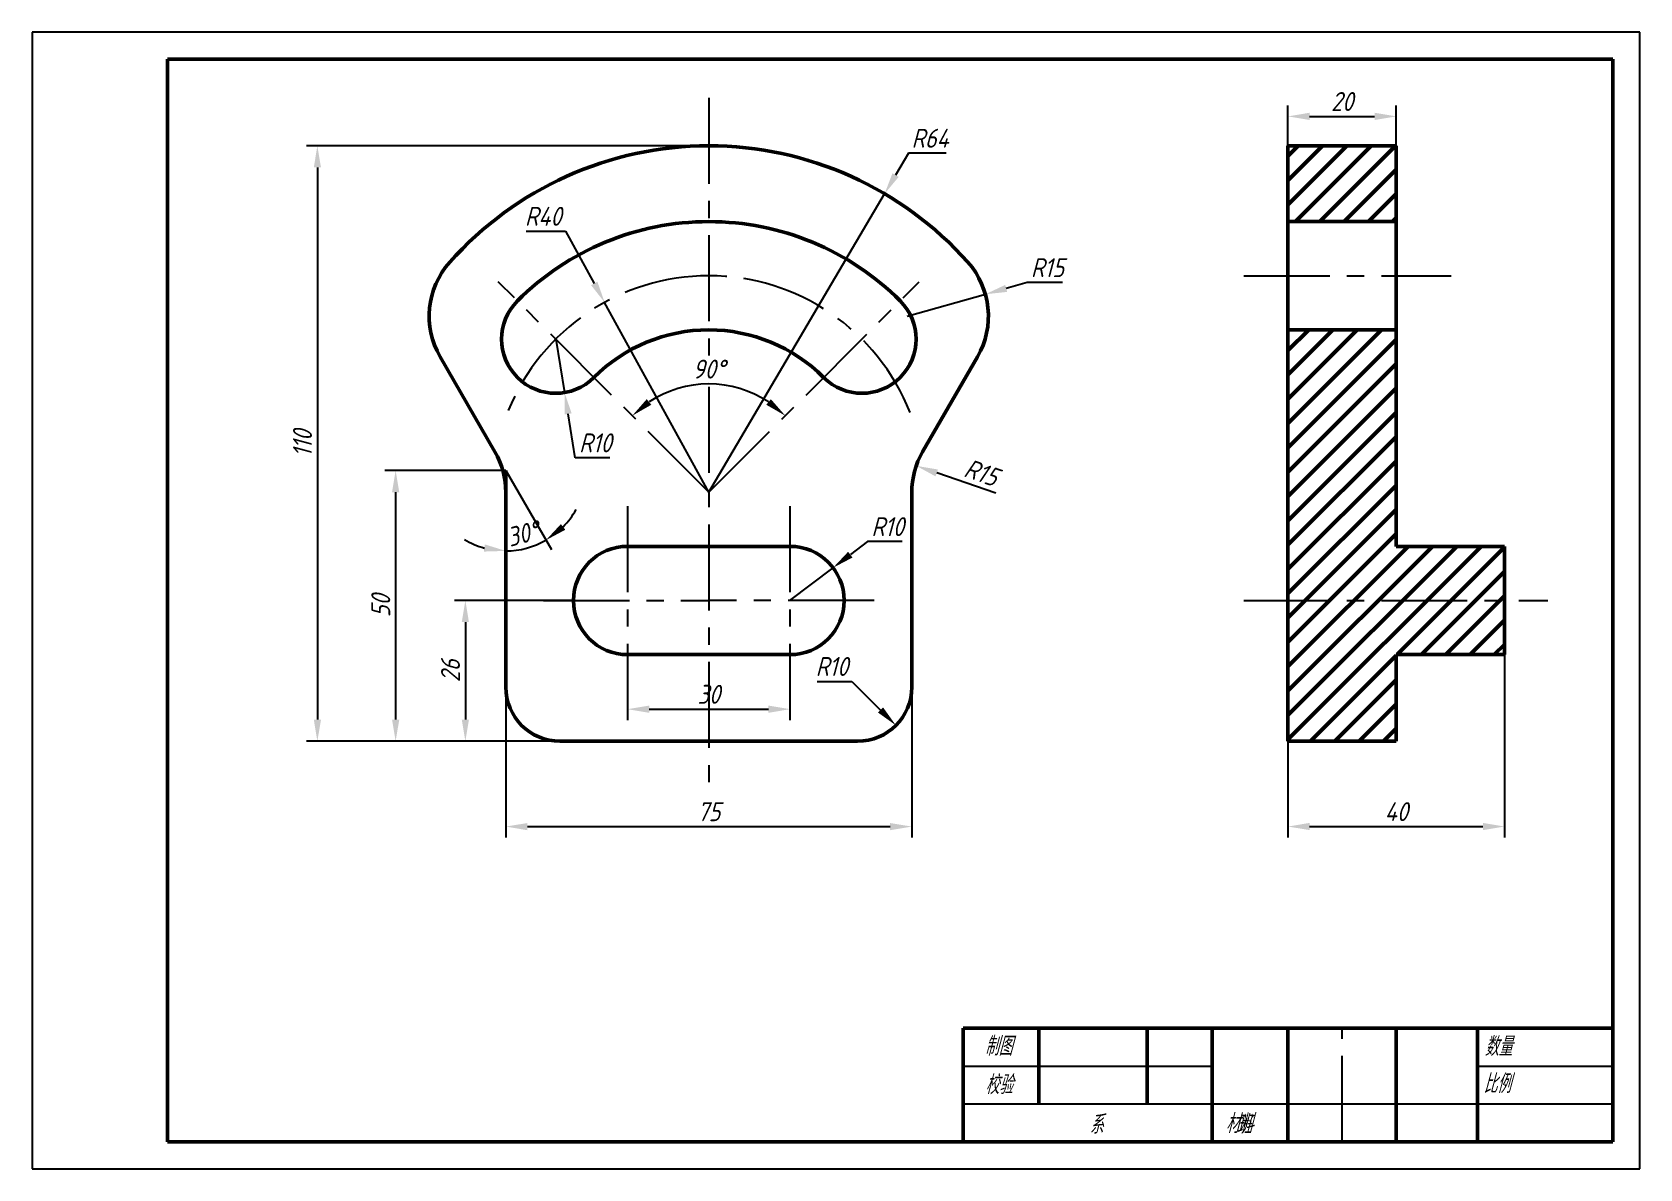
# Model space of a CAD drawing. Header units: millimetres. Extents: x 0 to 297, y 0 to 210.
import ezdxf
from ezdxf.enums import TextEntityAlignment as Align

# ---------------------------------------------------------------- set-up
doc = ezdxf.new("R2010")
doc.units = ezdxf.units.MM
doc.header["$LTSCALE"] = 0.5
doc.linetypes.add('CENTER', pattern=[50.8, 31.75, -6.35, 6.35, -6.35])
for name, color, linetype, lineweight in [('尺寸标注', 7, 'Continuous', 25), ('文字标注', 7, 'Continuous', 25), ('点画线', 5, 'CENTER', 25), ('粗实线', 7, 'Continuous', 50), ('细实线', 190, 'Continuous', 25)]:
    doc.layers.add(name, color=color, linetype=linetype, lineweight=lineweight)
doc.styles.add('国标汉字3.5', font='gbeitc.shx', dxfattribs={"height": 3.5, "bigfont": 'gbcbig.shx'})
doc.dimstyles.new('国标尺寸', dxfattribs={"dimtxt": 3.5, "dimasz": 4, "dimexe": 2, "dimexo": 0, "dimgap": 1, "dimtad": 1, "dimtoh": 1, "dimdec": 0, "dimdsep": 46, "dimtxsty": '国标汉字3.5', "dimcen": 3.5, "dimaunit": 1, "dimadec": 0, "dimazin": 1, "dimtfac": 1, "dimtdec": 0, "dimtmove": 0, "dimatfit": 3, "dimfxl": 1, "dimarcsym": 2})

# ---------------------------------------------------------------- blocks, each defined once
blk = doc.blocks.new('*D2')
at = {"layer": 'Defpoints', "color": 0, "transparency": 16777216}
for p in [(110, 89), (140, 89), (140, 84.92)]:
    blk.add_point(p, dxfattribs=at)
at = {"layer": '尺寸标注', "color": 0, "lineweight": -2, "transparency": 16777216}
for p, q in [((110, 89), (110, 82.92)), ((140, 89), (140, 82.92)), ((114, 84.92), (136, 84.92))]:
    blk.add_line(p, q, dxfattribs=at)
at = {"layer": '尺寸标注', "color": 0, "transparency": 16777216}
for points in [[(114, 85.59), (114, 84.25), (110, 84.92)], [(136, 85.59), (136, 84.25), (140, 84.92)]]:
    blk.add_solid(points, dxfattribs=at)
at = {"layer": '尺寸标注', "color": 0, "transparency": 16777216, "insert": (125, 87.67), "char_height": 3.5, "attachment_point": 5, "style": '国标汉字3.5'}
blk.add_mtext('30', dxfattribs=at)
blk = doc.blocks.new('*D3')
at = {"layer": 'Defpoints', "color": 0, "transparency": 16777216}
for p in [(87.5, 89), (162.5, 89), (162.5, 63.23)]:
    blk.add_point(p, dxfattribs=at)
at = {"layer": '尺寸标注', "color": 0, "lineweight": -2, "transparency": 16777216}
for p, q in [((87.5, 89), (87.5, 61.23)), ((162.5, 89), (162.5, 61.23)), ((91.5, 63.23), (158.5, 63.23))]:
    blk.add_line(p, q, dxfattribs=at)
at = {"layer": '尺寸标注', "color": 0, "transparency": 16777216}
for points in [[(91.5, 63.89), (91.5, 62.56), (87.5, 63.23)], [(158.5, 63.89), (158.5, 62.56), (162.5, 63.23)]]:
    blk.add_solid(points, dxfattribs=at)
at = {"layer": '尺寸标注', "color": 0, "transparency": 16777216, "insert": (125, 65.98), "char_height": 3.5, "attachment_point": 5, "style": '国标汉字3.5'}
blk.add_mtext('75', dxfattribs=at)
blk = doc.blocks.new('*D6')
at = {"layer": 'Defpoints', "color": 0, "transparency": 16777216}
for p in [(125, 189), (52.69, 79), (125, 79)]:
    blk.add_point(p, dxfattribs=at)
at = {"layer": '尺寸标注', "color": 0, "lineweight": -2, "transparency": 16777216}
for p, q in [((125, 189), (50.69, 189)), ((52.69, 185), (52.69, 83)), ((125, 79), (50.69, 79))]:
    blk.add_line(p, q, dxfattribs=at)
at = {"layer": '尺寸标注', "color": 0, "transparency": 16777216}
for points in [[(52.03, 185), (53.36, 185), (52.69, 189)], [(52.03, 83), (53.36, 83), (52.69, 79)]]:
    blk.add_solid(points, dxfattribs=at)
at = {"layer": '尺寸标注', "color": 0, "transparency": 16777216, "insert": (49.94, 134), "char_height": 3.5, "attachment_point": 5, "rotation": 90, "style": '国标汉字3.5'}
blk.add_mtext('110', dxfattribs=at)
blk = doc.blocks.new('*D7')
at = {"layer": 'Defpoints', "color": 0, "transparency": 16777216}
for p in [(100, 105), (80.03, 79), (100, 79)]:
    blk.add_point(p, dxfattribs=at)
at = {"layer": '尺寸标注', "color": 0, "lineweight": -2, "transparency": 16777216}
for p, q in [((100, 105), (78.03, 105)), ((80.03, 101), (80.03, 83)), ((100, 79), (78.03, 79))]:
    blk.add_line(p, q, dxfattribs=at)
at = {"layer": '尺寸标注', "color": 0, "transparency": 16777216}
for points in [[(79.36, 101), (80.69, 101), (80.03, 105)], [(79.36, 83), (80.69, 83), (80.03, 79)]]:
    blk.add_solid(points, dxfattribs=at)
at = {"layer": '尺寸标注', "color": 0, "transparency": 16777216, "insert": (77.28, 92), "char_height": 3.5, "attachment_point": 5, "rotation": 90, "style": '国标汉字3.5'}
blk.add_mtext('26', dxfattribs=at)
blk = doc.blocks.new('*D9')
at = {"layer": 'Defpoints', "color": 0, "transparency": 16777216}
for p in [(87.5, 129), (67.15, 79), (87.5, 79)]:
    blk.add_point(p, dxfattribs=at)
at = {"layer": '尺寸标注', "color": 0, "lineweight": -2, "transparency": 16777216}
for p, q in [((87.5, 129), (65.15, 129)), ((67.15, 125), (67.15, 83)), ((87.5, 79), (65.15, 79))]:
    blk.add_line(p, q, dxfattribs=at)
at = {"layer": '尺寸标注', "color": 0, "transparency": 16777216}
for points in [[(66.48, 125), (67.82, 125), (67.15, 129)], [(66.48, 83), (67.82, 83), (67.15, 79)]]:
    blk.add_solid(points, dxfattribs=at)
at = {"layer": '尺寸标注', "color": 0, "transparency": 16777216, "insert": (64.4, 104), "char_height": 3.5, "attachment_point": 5, "rotation": 90, "style": '国标汉字3.5'}
blk.add_mtext('50', dxfattribs=at)
blk = doc.blocks.new('*D10')
at = {"layer": 'Defpoints', "color": 0, "transparency": 16777216}
for p in [(157.48, 180.15), (125, 125)]:
    blk.add_point(p, dxfattribs=at)
at = {"layer": '尺寸标注', "color": 0, "lineweight": -2, "transparency": 16777216}
for p, q in [((161.89, 187.65), (159.51, 183.59)), ((168.87, 187.65), (161.89, 187.65)), ((125, 125), (157.48, 180.15))]:
    blk.add_line(p, q, dxfattribs=at)
at = {"layer": '尺寸标注', "color": 0, "transparency": 16777216}
blk.add_solid([(158.93, 183.93), (160.08, 183.26), (157.48, 180.15)], dxfattribs=at)
at = {"layer": '尺寸标注', "color": 0, "transparency": 16777216, "insert": (165.88, 190.4), "char_height": 3.5, "attachment_point": 5, "style": '国标汉字3.5'}
blk.add_mtext('R64', dxfattribs=at)
blk = doc.blocks.new('*D11')
at = {"layer": 'Defpoints', "color": 0, "transparency": 16777216}
for p in [(96.72, 153.28), (98.35, 143.42)]:
    blk.add_point(p, dxfattribs=at)
at = {"layer": '尺寸标注', "color": 0, "lineweight": -2, "transparency": 16777216}
for p, q in [((96.72, 153.28), (98.35, 143.42)), ((100.34, 131.37), (99, 139.47)), ((106.74, 131.37), (100.34, 131.37))]:
    blk.add_line(p, q, dxfattribs=at)
at = {"layer": '尺寸标注', "color": 0, "transparency": 16777216}
blk.add_solid([(99.66, 139.58), (98.35, 139.36), (98.35, 143.42)], dxfattribs=at)
at = {"layer": '尺寸标注', "color": 0, "transparency": 16777216, "insert": (104.04, 134.12), "char_height": 3.5, "attachment_point": 5, "style": '国标汉字3.5'}
blk.add_mtext('R10', dxfattribs=at)
blk = doc.blocks.new('*D14')
at = {"layer": 'Defpoints', "color": 0, "transparency": 16777216}
for p in [(176.09, 161.58), (161.65, 157.53)]:
    blk.add_point(p, dxfattribs=at)
at = {"layer": '尺寸标注', "color": 0, "lineweight": -2, "transparency": 16777216}
for p, q in [((183.79, 163.74), (179.94, 162.66)), ((190.34, 163.74), (183.79, 163.74)), ((161.65, 157.53), (176.09, 161.58))]:
    blk.add_line(p, q, dxfattribs=at)
at = {"layer": '尺寸标注', "color": 0, "transparency": 16777216}
blk.add_solid([(179.76, 163.3), (180.12, 162.01), (176.09, 161.58)], dxfattribs=at)
at = {"layer": '尺寸标注', "color": 0, "transparency": 16777216, "insert": (187.56, 166.49), "char_height": 3.5, "attachment_point": 5, "style": '国标汉字3.5'}
blk.add_mtext('R15', dxfattribs=at)
blk = doc.blocks.new('*D16')
at = {"layer": 'Defpoints', "color": 0, "transparency": 16777216}
for p in [(163.32, 129.88), (177.5, 124.98)]:
    blk.add_point(p, dxfattribs=at)
at = {"layer": '尺寸标注', "color": 0, "lineweight": -2, "transparency": 16777216}
blk.add_line((178.01, 124.8), (167.1, 128.57), dxfattribs=at)
at = {"layer": '尺寸标注', "color": 0, "transparency": 16777216}
blk.add_solid([(167.32, 129.2), (166.88, 127.94), (163.32, 129.88)], dxfattribs=at)
at = {"layer": '尺寸标注', "color": 0, "transparency": 16777216, "insert": (175.34, 128.63), "char_height": 3.5, "attachment_point": 5, "rotation": 340.9542, "style": '国标汉字3.5'}
blk.add_mtext('R15', dxfattribs=at)
blk = doc.blocks.new('*D17')
at = {"layer": 'Defpoints', "color": 0, "transparency": 16777216}
for p in [(152.5, 89), (159.57, 81.93)]:
    blk.add_point(p, dxfattribs=at)
at = {"layer": '尺寸标注', "color": 0, "lineweight": -2, "transparency": 16777216}
for p, q in [((145.04, 90.06), (151.44, 90.06)), ((151.44, 90.06), (156.74, 84.76))]:
    blk.add_line(p, q, dxfattribs=at)
at = {"layer": '尺寸标注', "color": 0, "transparency": 16777216}
blk.add_solid([(157.21, 85.23), (156.27, 84.29), (159.57, 81.93)], dxfattribs=at)
at = {"layer": '尺寸标注', "color": 0, "transparency": 16777216, "insert": (147.74, 92.81), "char_height": 3.5, "attachment_point": 5, "style": '国标汉字3.5'}
blk.add_mtext('R10', dxfattribs=at)
blk = doc.blocks.new('*D18')
at = {"layer": 'Defpoints', "color": 0, "transparency": 16777216}
for p in [(147.96, 111.05), (140, 105)]:
    blk.add_point(p, dxfattribs=at)
at = {"layer": '尺寸标注', "color": 0, "lineweight": -2, "transparency": 16777216}
for p, q in [((154.33, 115.89), (151.15, 113.47)), ((160.73, 115.89), (154.33, 115.89)), ((140, 105), (147.96, 111.05))]:
    blk.add_line(p, q, dxfattribs=at)
at = {"layer": '尺寸标注', "color": 0, "transparency": 16777216}
blk.add_solid([(150.74, 114), (151.55, 112.94), (147.96, 111.05)], dxfattribs=at)
at = {"layer": '尺寸标注', "color": 0, "transparency": 16777216, "insert": (158.03, 118.64), "char_height": 3.5, "attachment_point": 5, "style": '国标汉字3.5'}
blk.add_mtext('R10', dxfattribs=at)
blk = doc.blocks.new('*D19')
at = {"layer": 'Defpoints', "color": 0, "transparency": 16777216}
for p in [(86.11, 163.89), (163.89, 163.89), (130.18, 144.32), (125, 125), (125, 125)]:
    blk.add_point(p, dxfattribs=at)
at = {"layer": '尺寸标注', "color": 0, "lineweight": -2, "transparency": 16777216}
blk.add_arc((125, 125), 20, 56.4783, 123.5217, dxfattribs=at)
at = {"layer": '尺寸标注', "color": 0, "transparency": 16777216}
for points in [[(114.38, 141.16), (113.53, 142.19), (110.86, 139.14)], [(136.47, 142.19), (135.62, 141.16), (139.14, 139.14)]]:
    blk.add_solid(points, dxfattribs=at)
at = {"layer": '尺寸标注', "color": 0, "transparency": 16777216, "insert": (125, 147.75), "char_height": 3.5, "attachment_point": 5, "style": '国标汉字3.5'}
blk.add_mtext('90°', dxfattribs=at)
blk = doc.blocks.new('*D20')
at = {"layer": 'Defpoints', "color": 0, "transparency": 16777216}
for p in [(75.36, 150.03), (85.49, 132.48), (87.5, 129), (90.08, 114.38), (87.5, 89)]:
    blk.add_point(p, dxfattribs=at)
at = {"layer": '尺寸标注', "color": 0, "lineweight": -2, "transparency": 16777216}
blk.add_line((87.5, 129), (95.92, 114.41), dxfattribs=at)
for start, end in [(315.489, 330.9779), (239.0221, 254.511), (270, 300)]:
    blk.add_arc((87.5, 129), 14.84, start, end, dxfattribs=at)
at = {"layer": '尺寸标注', "color": 0, "transparency": 16777216}
for points in [[(98.49, 118.07), (97.68, 119.12), (94.92, 116.15)], [(83.63, 115.36), (83.45, 114.04), (87.5, 114.16)]]:
    blk.add_solid(points, dxfattribs=at)
at = {"layer": '尺寸标注', "color": 0, "transparency": 16777216, "insert": (90.63, 117.32), "char_height": 3.5, "attachment_point": 5, "rotation": 15, "style": '国标汉字3.5'}
blk.add_mtext('30°', dxfattribs=at)
blk = doc.blocks.new('*D21')
at = {"layer": 'Defpoints', "color": 0, "transparency": 16777216}
for p in [(252, 194.44), (232, 189), (252, 189)]:
    blk.add_point(p, dxfattribs=at)
at = {"layer": '尺寸标注', "color": 0, "lineweight": -2, "transparency": 16777216}
for p, q in [((232, 189), (232, 196.44)), ((252, 189), (252, 196.44)), ((236, 194.44), (248, 194.44))]:
    blk.add_line(p, q, dxfattribs=at)
at = {"layer": '尺寸标注', "color": 0, "transparency": 16777216}
for points in [[(236, 195.11), (236, 193.77), (232, 194.44)], [(248, 195.11), (248, 193.77), (252, 194.44)]]:
    blk.add_solid(points, dxfattribs=at)
at = {"layer": '尺寸标注', "color": 0, "transparency": 16777216, "insert": (242, 197.19), "char_height": 3.5, "attachment_point": 5, "style": '国标汉字3.5'}
blk.add_mtext('20', dxfattribs=at)
blk = doc.blocks.new('*D22')
at = {"layer": 'Defpoints', "color": 0, "transparency": 16777216}
for p in [(232, 105), (272, 105), (272, 63.24)]:
    blk.add_point(p, dxfattribs=at)
at = {"layer": '尺寸标注', "color": 0, "lineweight": -2, "transparency": 16777216}
for p, q in [((232, 105), (232, 61.24)), ((272, 105), (272, 61.24)), ((236, 63.24), (268, 63.24))]:
    blk.add_line(p, q, dxfattribs=at)
at = {"layer": '尺寸标注', "color": 0, "transparency": 16777216}
for points in [[(236, 63.91), (236, 62.58), (232, 63.24)], [(268, 63.91), (268, 62.58), (272, 63.24)]]:
    blk.add_solid(points, dxfattribs=at)
at = {"layer": '尺寸标注', "color": 0, "transparency": 16777216, "insert": (252, 65.99), "char_height": 3.5, "attachment_point": 5, "style": '国标汉字3.5'}
blk.add_mtext('40', dxfattribs=at)
blk = doc.blocks.new('*D24')
at = {"layer": 'Defpoints', "color": 0, "transparency": 16777216}
for p in [(105.76, 160.07), (125, 125)]:
    blk.add_point(p, dxfattribs=at)
at = {"layer": '尺寸标注', "color": 0, "lineweight": -2, "transparency": 16777216}
for p, q in [((91.27, 173.23), (98.54, 173.23)), ((98.54, 173.23), (103.84, 163.58)), ((125, 125), (105.76, 160.07))]:
    blk.add_line(p, q, dxfattribs=at)
at = {"layer": '尺寸标注', "color": 0, "transparency": 16777216}
blk.add_solid([(104.42, 163.9), (103.25, 163.26), (105.76, 160.07)], dxfattribs=at)
at = {"layer": '尺寸标注', "color": 0, "transparency": 16777216, "insert": (94.4, 175.98), "char_height": 3.5, "attachment_point": 5, "style": '国标汉字3.5'}
blk.add_mtext('R40', dxfattribs=at)

msp = doc.modelspace()

# ---------------------------------------------------------------- hatches: boundary and pattern name
at = {"layer": '粗实线'}
h = msp.add_hatch(dxfattribs=at)
h.set_pattern_fill('ANSI31', color=256)
h.paths.add_polyline_path([(252, 189), (232, 189), (232, 175), (252, 175)])
h.paths.add_polyline_path([(252, 155), (232, 155), (232, 105), (272, 105), (272, 115), (252, 115)])
h.paths.add_polyline_path([(272, 105), (232, 105), (232, 79), (252, 79), (252, 95), (272, 95)])

# ---------------------------------------------------------------- linework, layer by layer
at = {"layer": '点画线'}
for p, q in [((125, 197.87), (125, 149.5)), ((125, 197.87), (125, 155)), ((125, 125), (86.11, 163.89)), ((125, 125), (163.89, 163.89)), ((223.85, 165), (262.15, 165)), ((125, 144.45), (125, 69.32)), ((125, 144.45), (125, 69.32)), ((110, 122.41), (110, 89)), ((140, 122.41), (140, 89)), ((94.46, 105), (125, 105)), ((155.54, 105), (125, 105)), ((223.85, 105), (280.02, 105)), ((138.75, 79), (152.5, 79)), ((242, 5), (242, 26)), ((252, 5), (252, 26))]:
    msp.add_line(p, q, dxfattribs=at)
for start, end in [(90, 157.8628), (21.5808, 90)]:
    msp.add_arc((125, 125), 40, start, end, dxfattribs=at)
at = {"layer": '粗实线'}
for p, q in [((292, 205), (25, 205)), ((25, 205), (25, 5)), ((292, 5), (292, 205)), ((232, 79), (232, 189)), ((232, 189), (252, 189)), ((252, 115), (252, 189)), ((232, 175), (252, 175)), ((232, 155), (252, 155)), ((85.49, 132.48), (75.36, 150.03)), ((164.51, 132.48), (174.64, 150.03)), ((87.5, 129), (87.5, 89)), ((162.5, 124.98), (162.5, 89)), ((110, 115), (125, 115)), ((140, 115), (125, 115)), ((252, 115), (272, 115)), ((272, 95), (272, 115)), ((110, 95), (125, 95)), ((140, 95), (125, 95)), ((252, 95), (272, 95)), ((252, 79), (252, 95)), ((97.5, 79), (125, 79)), ((152.5, 79), (125, 79)), ((232, 79), (252, 79)), ((172, 5), (172, 26)), ((172, 26), (292, 26)), ((186, 12), (186, 26)), ((206, 12), (206, 26)), ((218, 5), (218, 26)), ((232, 5), (232, 26)), ((252, 5), (252, 26)), ((267, 5), (267, 26)), ((25, 5), (292, 5))]:
    msp.add_line(p, q, dxfattribs=at)
for centre, radius, start, end in [((125, 125), 64, 90, 138.4113), ((125, 125), 64, 41.5887, 90), ((125, 125), 50, 90, 135), ((125, 125), 50, 45, 90), ((88.35, 157.53), 15, 138.4113, 210), ((161.65, 157.53), 15, 330, 41.5887), ((96.72, 153.28), 10, 135, 315), ((153.28, 153.28), 10, 225, 45), ((125, 125), 30, 90, 135), ((125, 125), 30, 45, 90), ((72.5, 124.98), 15, 360, 30), ((177.5, 124.98), 15, 150, 180), ((110, 105), 10, 90, 270), ((140, 105), 10, 270, 90), ((97.5, 89), 10, 180, 270), ((152.5, 89), 10, 270, 0)]:
    msp.add_arc(centre, radius, start, end, dxfattribs=at)
at = {"layer": '细实线'}
for p, q in [((297, 210), (0, 210)), ((0, 210), (0, 0)), ((297, 0), (297, 210)), ((172, 19), (218, 19)), ((267, 19), (292, 19)), ((172, 12), (292, 12)), ((0, 0), (297, 0))]:
    msp.add_line(p, q, dxfattribs=at)

# ---------------------------------------------------------------- texts
at = {"layer": '文字标注', "style": '国标汉字3.5'}
msp.add_text('制图', height=3.5, dxfattribs=at).set_placement((178.52, 20.93), align=Align.CENTER)
for s, p in [('数量', (268.34, 20.85)), ('比例', (268.1, 14)), ('系             班', (195.35, 6.46)), ('材料', (220.51, 6.61))]:
    msp.add_text(s, height=3.5, dxfattribs=at).set_placement(p)
msp.add_text('校验', height=3.5, dxfattribs=at).set_placement((178.59, 15.74), align=Align.MIDDLE)

# ---------------------------------------------------------------- dimensions: what is measured, and where the dimension line sits
at = {"layer": '尺寸标注'}
for base, p1, p2, picture, middle in [((252, 194.44), (232, 189), (252, 189), '*D21', (242, 197.19)), ((272, 63.24), (232, 105), (272, 105), '*D22', (252, 65.99)), ((140, 84.92), (110, 89), (140, 89), '*D2', (125, 87.67)), ((162.5, 63.23), (87.5, 89), (162.5, 89), '*D3', (125, 65.98))]:
    dim = msp.add_linear_dim(base=base, p1=p1, p2=p2, dimstyle='国标尺寸', dxfattribs=at)
    dim.commit()
    dim.dimension.update_dxf_attribs({"geometry": picture, "text_midpoint": middle})
for center, mpoint, picture, middle in [((125, 125), (157.48, 180.15), '*D10', (165.88, 187.65)), ((125, 125), (105.76, 160.07), '*D24', (94.4, 173.23)), ((96.72, 153.28), (98.35, 143.42), '*D11', (104.04, 131.37)), ((177.5, 124.98), (163.32, 129.88), '*D16', (174.45, 126.03)), ((152.5, 89), (159.57, 81.93), '*D17', (147.74, 90.06))]:
    dim = msp.add_radius_dim(center=center, mpoint=mpoint, dimstyle='国标尺寸', dxfattribs=at)
    dim.commit()
    dim.dimension.update_dxf_attribs({"geometry": picture, "text_midpoint": middle, "dimtype": 164})
for base, p1, p2, picture, middle in [((52.69, 79), (125, 189), (125, 79), '*D6', (49.94, 134)), ((67.15, 79), (87.5, 129), (87.5, 79), '*D9', (64.4, 104)), ((80.03, 79), (100, 105), (100, 79), '*D7', (77.28, 92))]:
    dim = msp.add_linear_dim(base=base, p1=p1, p2=p2, angle=90, dimstyle='国标尺寸', dxfattribs=at)
    dim.commit()
    dim.dimension.update_dxf_attribs({"geometry": picture, "text_midpoint": middle})
for center, mpoint, picture, middle in [((161.65, 157.53), (176.09, 161.58), '*D14', (187.56, 166.49)), ((140, 105), (147.96, 111.05), '*D18', (158.03, 118.64))]:
    dim = msp.add_radius_dim(center=center, mpoint=mpoint, dimstyle='国标尺寸', dxfattribs=at)
    dim.commit()
    dim.dimension.update_dxf_attribs({"geometry": picture, "text_midpoint": middle})
for base, line1, line2, picture, middle in [((130.18, 144.32), ((125, 125), (163.89, 163.89)), ((125, 125), (86.11, 163.89)), '*D19', (125, 147.75)), ((90.08, 114.38), ((85.49, 132.48), (75.36, 150.03)), ((87.5, 129), (87.5, 89)), '*D20', (90.63, 117.32))]:
    dim = msp.add_angular_dim_2l(base=base, line1=line1, line2=line2, dimstyle='国标尺寸', dxfattribs=at)
    dim.commit()
    dim.dimension.update_dxf_attribs({"geometry": picture, "text_midpoint": middle})

doc.saveas('drawing.dxf')
